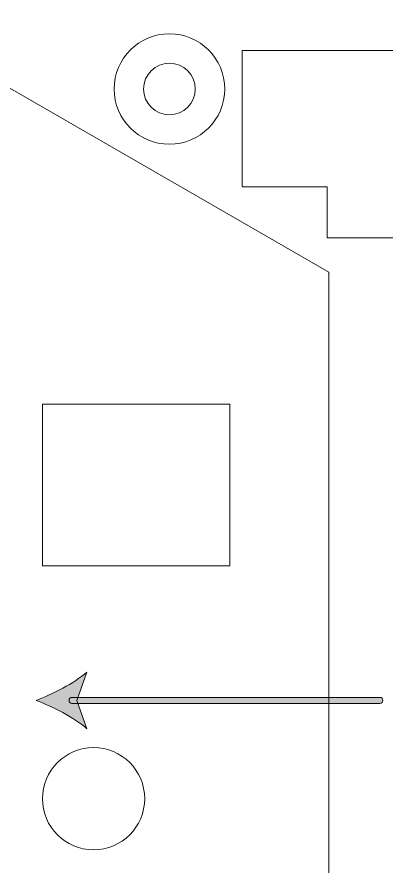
# Model space of a CAD drawing. Header units: inches. Extents: x -8 to 219, y 60 to 237.
# Drawn here: x 47.14 to 68.81, y 187.5 to 237.4 of the extents above; entities that cross this region are included whole.
import ezdxf

# ---------------------------------------------------------------- set-up
doc = ezdxf.new("R2010")
doc.units = ezdxf.units.IN
doc.header["$MEASUREMENT"] = 0
doc.layers.add('Ebene 1', color=7, linetype='Continuous')

# ---------------------------------------------------------------- blocks, each defined once
blk = doc.blocks.new('block 5')
at = {"layer": 'Ebene 1', "color": 1, "lineweight": 9}
blk.add_lwpolyline([(60.354, 235.422), (60.354, 227.414), (65.363, 227.414), (65.363, 224.415), (70.373, 224.415), (70.373, 227.414), (75.382, 227.414), (75.382, 224.415), (80.391, 224.415), (80.391, 227.414), (85.401, 227.414), (85.401, 235.422), (60.354, 235.422)], dxfattribs=at)
blk = doc.blocks.new('block 146')
at = {"layer": 'Ebene 1', "color": 1, "lineweight": 9}
blk.add_lwpolyline([(63.194, 164.961), (63.194, 163.974), (60.689, 163.974), (60.689, 164.961), (57.938, 164.961), (57.938, 168.454), (60.689, 168.454), (60.689, 169.477), (63.194, 169.477), (63.194, 168.454), (68.45, 168.454), (68.451, 171.823), (65.452, 171.823), (65.452, 222.397), (39.438, 237.397), (-1.796, 165.978), (40.54, 141.628), (65.452, 141.627), (65.452, 161.628), (68.451, 161.628), (68.45, 164.961), (63.194, 164.961)], dxfattribs=at)
blk = doc.blocks.new('block 147')
at = {"layer": 'Ebene 1', "color": 1, "lineweight": 9}
blk.add_lwpolyline([(48.641, 214.652), (59.641, 214.652), (59.641, 205.152), (48.641, 205.152), (48.641, 214.652)], dxfattribs=at)
blk = doc.blocks.new('block 150')
at = {"layer": 'Ebene 1', "color": 1, "lineweight": 9}
blk.add_open_spline([(51.641, 188.459), (49.984, 188.459), (48.641, 189.802), (48.641, 191.459), (48.641, 193.116), (49.984, 194.459), (51.641, 194.459), (53.298, 194.459), (54.641, 193.116), (54.641, 191.459), (54.641, 189.802), (53.298, 188.459), (51.641, 188.459)], degree=3, knots=[0, 0, 0, 0, 1, 1, 1, 2, 2, 2, 3, 3, 3, 4, 4, 4, 4], dxfattribs=at)
blk = doc.blocks.new('block 155')
at = {"layer": 'Ebene 1', "color": 1, "lineweight": 9}
blk.add_open_spline([(56.095, 236.41), (54.302, 236.41), (52.849, 234.957), (52.849, 233.164), (52.849, 231.372), (54.302, 229.919), (56.095, 229.919), (57.887, 229.919), (59.34, 231.372), (59.34, 233.164), (59.34, 234.957), (57.887, 236.41), (56.095, 236.41)], degree=3, knots=[0, 0, 0, 0, 1, 1, 1, 2, 2, 2, 3, 3, 3, 4, 4, 4, 4], dxfattribs=at)
blk = doc.blocks.new('block 156')
at = {"layer": 'Ebene 1', "color": 1, "lineweight": 9}
blk.add_open_spline([(56.095, 231.647), (55.257, 231.647), (54.578, 232.326), (54.578, 233.164), (54.578, 234.002), (55.257, 234.681), (56.095, 234.681), (56.932, 234.681), (57.612, 234.002), (57.612, 233.164), (57.612, 232.326), (56.932, 231.647), (56.095, 231.647)], degree=3, knots=[0, 0, 0, 0, 1, 1, 1, 2, 2, 2, 3, 3, 3, 4, 4, 4, 4], dxfattribs=at)
blk = doc.blocks.new('block 164')
at = {"layer": 'Ebene 1', "lineweight": 0}
blk.add_open_spline([(68.451, 197.061), (68.451, 197.061), (50.373, 197.061), (50.373, 197.061), (50.276, 197.061), (50.198, 197.14), (50.198, 197.236), (50.198, 197.333), (50.276, 197.411), (50.373, 197.411), (50.373, 197.411), (68.451, 197.411), (68.451, 197.411), (68.547, 197.411), (68.626, 197.333), (68.626, 197.236), (68.626, 197.14), (68.547, 197.061), (68.451, 197.061)], degree=3, knots=[0, 0, 0, 0, 1, 1, 1, 2, 2, 2, 3, 3, 3, 4, 4, 4, 5, 5, 5, 6, 6, 6, 6], dxfattribs=at)
blk = doc.blocks.new('block 165')
at = {"layer": 'Ebene 1'}
h = blk.add_hatch(color=112, dxfattribs=at)
h.dxf.hatch_style = 2
edge = h.paths.add_edge_path()
edge.add_spline(control_points=[(68.451, 197.061), (68.451, 197.061), (50.373, 197.061), (50.373, 197.061), (50.276, 197.061), (50.198, 197.14), (50.198, 197.236), (50.198, 197.333), (50.276, 197.411), (50.373, 197.411), (50.373, 197.411), (68.451, 197.411), (68.451, 197.411), (68.547, 197.411), (68.626, 197.333), (68.626, 197.236), (68.626, 197.14), (68.547, 197.061), (68.451, 197.061)], knot_values=[0, 0, 0, 0, 1, 1, 1, 2, 2, 2, 3, 3, 3, 4, 4, 4, 5, 5, 5, 6, 6, 6, 6], degree=3, periodic=1)
at = {"layer": 'Ebene 1', "lineweight": 0}
blk.add_open_spline([(68.451, 197.061), (68.451, 197.061), (50.373, 197.061), (50.373, 197.061), (50.276, 197.061), (50.198, 197.14), (50.198, 197.236), (50.198, 197.333), (50.276, 197.411), (50.373, 197.411), (50.373, 197.411), (68.451, 197.411), (68.451, 197.411), (68.547, 197.411), (68.626, 197.333), (68.626, 197.236), (68.626, 197.14), (68.547, 197.061), (68.451, 197.061)], degree=3, knots=[0, 0, 0, 0, 1, 1, 1, 2, 2, 2, 3, 3, 3, 4, 4, 4, 5, 5, 5, 6, 6, 6, 6], dxfattribs=at)
blk = doc.blocks.new('block 166')
at = {"layer": 'Ebene 1', "lineweight": 0}
blk.add_open_spline([(48.261, 197.236), (49.255, 197.605), (50.488, 198.234), (51.252, 198.901), (51.252, 198.901), (50.65, 197.236), (50.65, 197.236), (50.65, 197.236), (51.252, 195.572), (51.252, 195.572), (50.488, 196.239), (49.255, 196.868), (48.261, 197.236)], degree=3, knots=[0, 0, 0, 0, 1, 1, 1, 2, 2, 2, 3, 3, 3, 4, 4, 4, 4], dxfattribs=at)
blk = doc.blocks.new('block 167')
at = {"layer": 'Ebene 1'}
h = blk.add_hatch(color=112, dxfattribs=at)
h.dxf.hatch_style = 2
edge = h.paths.add_edge_path()
edge.add_spline(control_points=[(48.261, 197.236), (49.255, 197.605), (50.488, 198.234), (51.252, 198.901), (51.252, 198.901), (50.65, 197.236), (50.65, 197.236), (50.65, 197.236), (51.252, 195.572), (51.252, 195.572), (50.488, 196.239), (49.255, 196.868), (48.261, 197.236)], knot_values=[0, 0, 0, 0, 1, 1, 1, 2, 2, 2, 3, 3, 3, 4, 4, 4, 4], degree=3, periodic=1)
at = {"layer": 'Ebene 1', "lineweight": 0}
blk.add_open_spline([(48.261, 197.236), (49.255, 197.605), (50.488, 198.234), (51.252, 198.901), (51.252, 198.901), (50.65, 197.236), (50.65, 197.236), (50.65, 197.236), (51.252, 195.572), (51.252, 195.572), (50.488, 196.239), (49.255, 196.868), (48.261, 197.236)], degree=3, knots=[0, 0, 0, 0, 1, 1, 1, 2, 2, 2, 3, 3, 3, 4, 4, 4, 4], dxfattribs=at)

msp = doc.modelspace()

# ---------------------------------------------------------------- block references
at = {"layer": 'Ebene 1'}
for name in ['block 146', 'block 155', 'block 5', 'block 156', 'block 147', 'block 166', 'block 167', 'block 164', 'block 165', 'block 150']:
    msp.add_blockref(name, (0, 0), dxfattribs=at)

doc.saveas('drawing.dxf')
